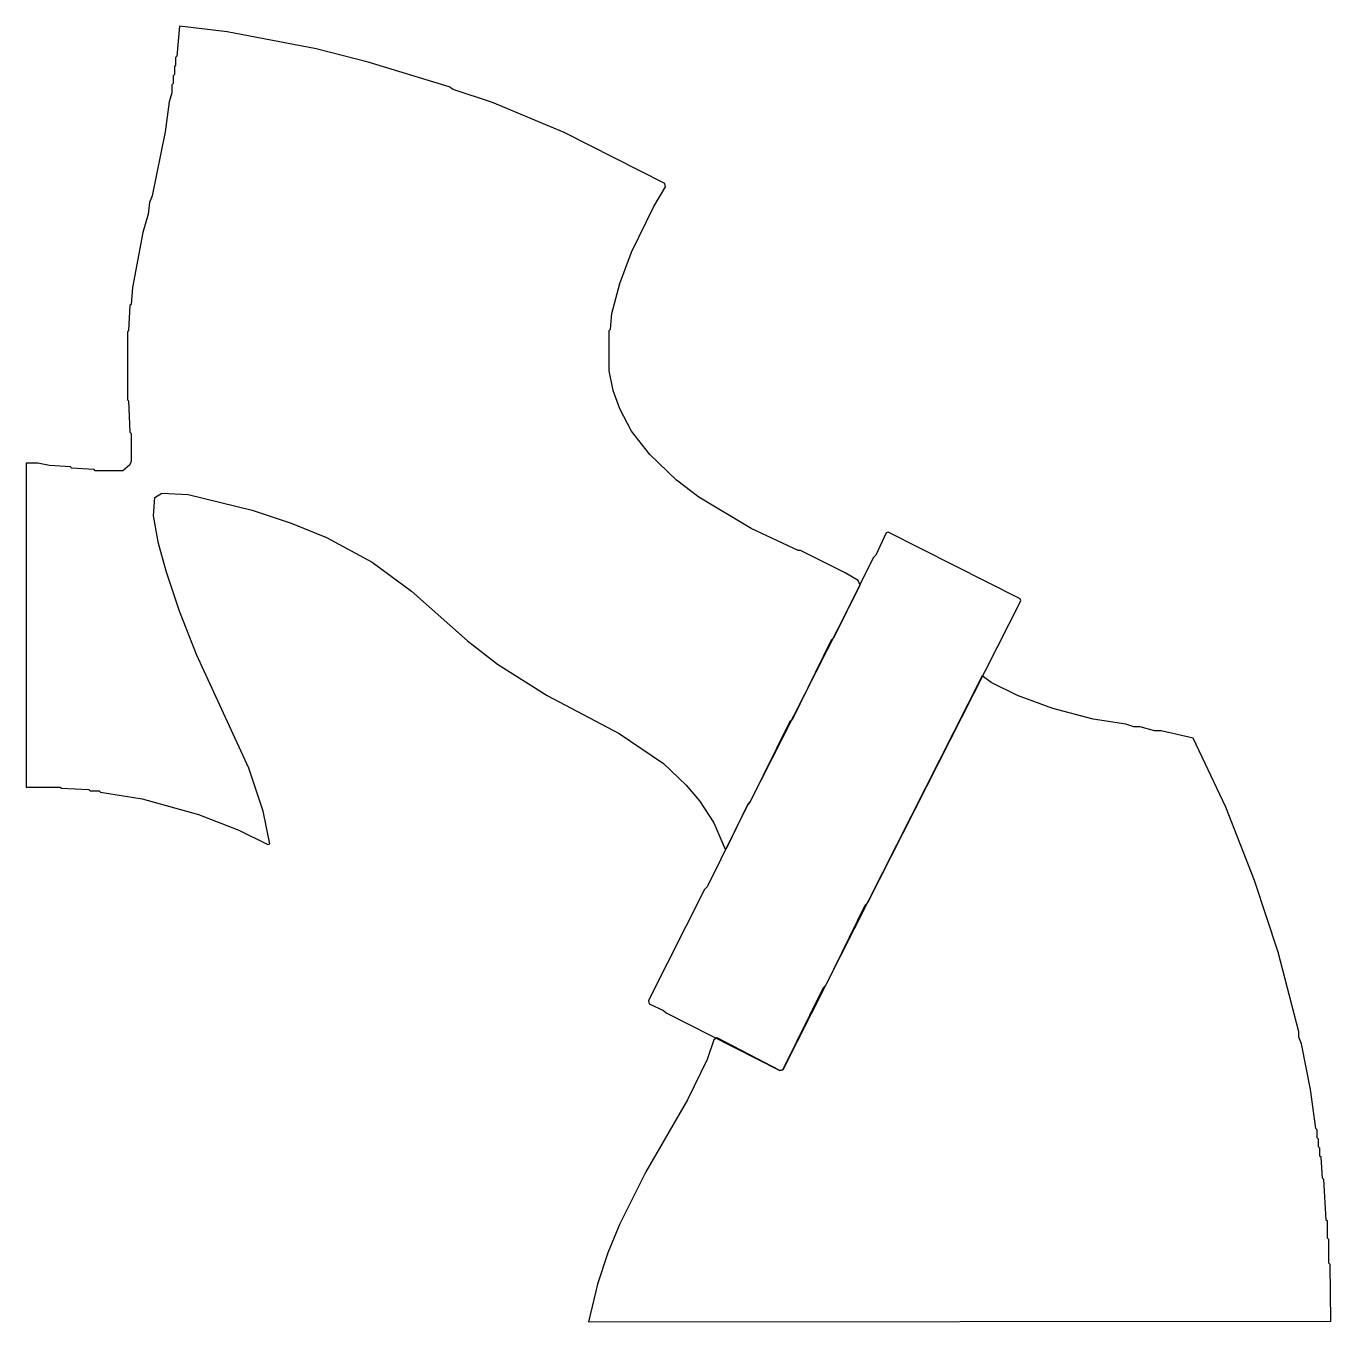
# Model space of a CAD drawing. Header units: metres. Extents: x 0 to 39, y 0 to 38.7.
import ezdxf

# ---------------------------------------------------------------- set-up
doc = ezdxf.new("R2010")
doc.units = ezdxf.units.M
doc.layers.add('AIR_HOLE', color=4, linetype='Continuous')
doc.layers.add('MAGNET', color=1, linetype='Continuous')

msp = doc.modelspace()

# ---------------------------------------------------------------- linework, layer by layer
at = {"layer": 'AIR_HOLE'}
for points in [[(0, 15.986), (1.015, 15.986), (1.054, 15.947), (1.874, 15.908), (1.913, 15.869), (2.186, 15.869), (2.225, 15.83), (3.474, 15.635), (5.153, 15.167), (6.363, 14.698), (7.222, 14.269), (7.281, 14.288), (7.086, 15.264), (6.656, 16.553), (5.095, 19.949), (4.587, 21.237), (4.197, 22.408), (3.962, 23.267), (3.806, 24.087), (3.845, 24.634), (4.06, 24.77), (4.841, 24.731), (6.754, 24.263), (7.925, 23.872), (8.979, 23.443), (10.345, 22.701), (11.517, 21.842), (13.195, 20.359), (14.093, 19.656), (15.577, 18.719), (17.724, 17.587), (19.051, 16.689), (19.734, 16.045), (20.125, 15.577), (20.554, 14.913), (20.886, 14.152), (20.944, 14.171), (21.569, 15.459), (21.647, 15.538), (24.926, 22.018), (24.868, 22.155), (24.477, 22.389), (23.15, 23.053), (23.072, 23.053), (21.667, 23.716), (20.105, 24.653), (19.441, 25.161), (18.641, 25.922), (18.095, 26.625), (17.743, 27.288), (17.548, 27.835), (17.431, 28.42), (17.431, 29.631), (17.47, 29.67), (17.509, 30.138), (17.743, 31.036), (18.095, 31.973), (18.758, 33.339), (19.11, 33.925), (19.09, 34.023), (16.084, 35.545), (13.937, 36.443), (12.766, 36.833), (12.649, 36.911), (10.228, 37.653), (8.667, 38.044), (6.012, 38.551), (4.587, 38.727), (4.509, 37.829), (4.47, 37.79), (4.47, 37.556), (4.431, 37.517), (4.431, 37.282), (4.392, 37.243), (4.392, 37.009), (4.353, 36.97), (4.353, 36.736), (4.275, 36.462), (4.158, 35.565), (3.767, 33.652), (3.689, 33.456), (3.65, 33.105), (3.494, 32.559), (3.182, 30.919), (3.143, 30.411), (3.104, 30.372), (3.065, 29.631), (3.026, 29.592), (3.026, 27.562), (3.065, 27.523), (3.104, 26.586), (3.143, 26.547), (3.143, 25.727), (3.104, 25.61), (2.889, 25.434), (2.069, 25.434), (2.03, 25.473), (1.366, 25.512), (1.327, 25.551), (0.703, 25.59), (0.351, 25.668), (0, 25.668)], [(39, 0.02), (38.98, 1.718), (38.941, 1.757), (38.941, 2.459), (38.902, 2.498), (38.902, 3.006), (38.863, 3.045), (38.785, 4.255), (38.746, 4.294), (38.707, 4.919), (38.668, 4.958), (38.668, 5.192), (38.629, 5.231), (38.629, 5.465), (38.59, 5.505), (38.59, 5.739), (38.551, 5.778), (38.395, 6.949), (38.122, 8.315), (38.044, 8.511), (38.044, 8.667), (37.419, 11.048), (36.716, 13.195), (35.857, 15.381), (34.881, 17.45), (33.925, 17.665), (33.73, 17.665), (33.3, 17.782), (33.105, 17.782), (32.871, 17.86), (31.895, 18.017), (30.685, 18.329), (29.631, 18.719), (28.85, 19.11), (28.577, 19.305), (22.623, 7.535), (22.526, 7.515), (20.652, 8.491), (20.554, 8.432), (20.359, 7.847), (19.773, 6.637), (18.524, 4.489), (17.743, 2.928), (17.392, 2.069), (17.08, 1.132), (16.806, 0)]]:
    msp.add_lwpolyline(points, close=True, dxfattribs=at)
at = {"layer": 'MAGNET'}
msp.add_lwpolyline([(25.766, 23.599), (25.707, 23.58), (25.395, 22.916), (25.317, 22.838), (24.146, 20.456), (24.068, 20.378), (22.896, 17.997), (22.818, 17.919), (21.647, 15.538), (21.569, 15.459), (20.359, 13), (20.281, 12.922), (18.602, 9.604), (18.622, 9.506), (19.051, 9.311), (19.129, 9.233), (22.526, 7.515), (22.623, 7.535), (23.833, 9.994), (23.911, 10.072), (25.083, 12.453), (25.161, 12.532), (29.728, 21.55), (29.709, 21.608), (25.766, 23.599)], close=True, dxfattribs=at)

doc.saveas('drawing.dxf')
